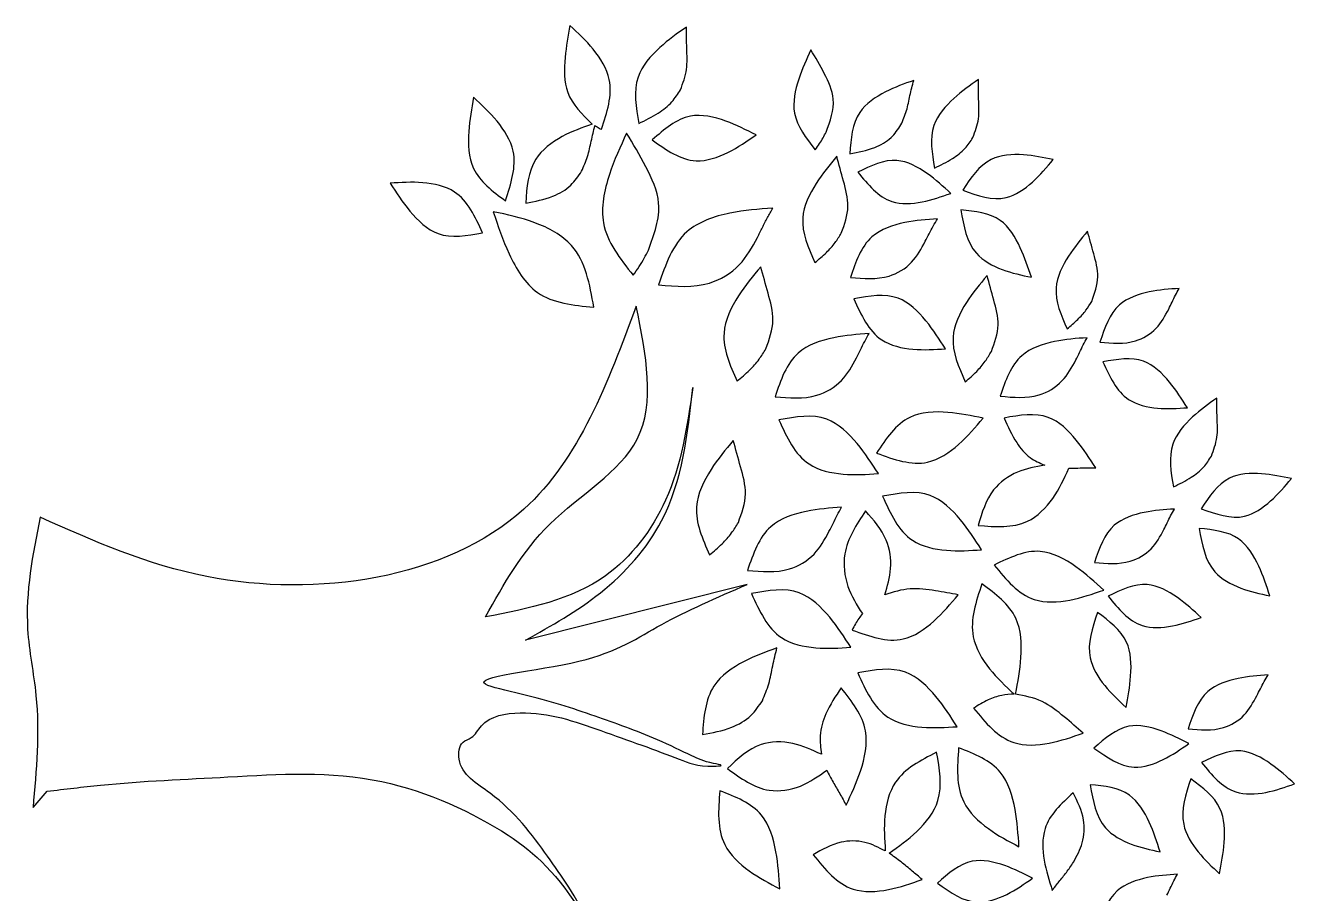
# Model space of a CAD drawing. Extents: x 1 to 437, y 7 to 187.
# Drawn here: x 65.13 to 83.07, y 44.03 to 56.3 of the extents above; entities that cross this region are included whole.
import ezdxf

# ---------------------------------------------------------------- set-up
doc = ezdxf.new("R2010")
doc.units = 0
doc.layers.add('Base', color=7, linetype='CONTINUOUS')

msp = doc.modelspace()

# ---------------------------------------------------------------- linework, layer by layer
at = {"layer": 'Base', "color": 3}
for p, q in [((74.388591, 55.389959), (74.388591, 55.389959)), ((77.504081, 54.894758), (77.504081, 54.894758)), ((75.456711, 54.75291), (75.456711, 54.75291)), ((76.44688, 54.792266), (76.446891, 54.79226)), ((78.520648, 54.715194), (78.520648, 54.715194)), ((79.655851, 54.406034), (79.655851, 54.406034)), ((72.992, 54.240987), (72.992, 54.240987)), ((71.915903, 53.823524), (71.915903, 53.823524)), ((78.208655, 53.927862), (78.208655, 53.927862)), ((71.592262, 53.368796), (71.592262, 53.368796)), ((75.476521, 53.305556), (75.476521, 53.305556)), ((76.66151, 53.36482), (76.66151, 53.36482)), ((73.93655, 53.125357), (73.936561, 53.125352)), ((77.847924, 53.250139), (77.84791, 53.250145)), ((79.346515, 52.74136), (79.346515, 52.74136)), ((80.199385, 52.401714), (80.199385, 52.401714)), ((73.16503, 52.318185), (73.16503, 52.318185)), ((81.28736, 52.292946), (81.28736, 52.292946)), ((75.595305, 51.729771), (75.595305, 51.729771)), ((78.132133, 51.731603), (78.132133, 51.731603)), ((78.781755, 51.692611), (78.781755, 51.692611)), ((76.875725, 51.601549), (76.875725, 51.601549)), ((79.975817, 51.57351), (79.975817, 51.57351)), ((78.665982, 50.751253), (78.665982, 50.751253)), ((81.551348, 50.898105), (81.551348, 50.898105)), ((81.889608, 50.213987), (81.889608, 50.213987)), ((80.255632, 50.047329), (80.255632, 50.047329)), ((77.184591, 49.966938), (77.184591, 49.966938)), ((83.020402, 49.897189), (83.020402, 49.897189)), ((75.206973, 49.275632), (75.206973, 49.275632)), ((76.487393, 49.14741), (76.487393, 49.14741)), ((81.218783, 49.175556), (81.218783, 49.175556)), ((78.641315, 48.891671), (78.641315, 48.891671)), ((78.314694, 48.255359), (78.31468, 48.255364)), ((80.369373, 48.321698), (80.369373, 48.321698)), ((82.715475, 48.240153), (82.715475, 48.240153)), ((81.744907, 47.934884), (81.744907, 47.934884)), ((76.796259, 47.512798), (76.796259, 47.512798)), ((82.531986, 46.8287), (82.531974, 46.828709)), ((75.54582, 46.758088), (75.54582, 46.758088)), ((80.684697, 46.662993), (80.684697, 46.662993)), ((78.297631, 46.391388), (78.297631, 46.391388)), ((80.07814, 46.300321), (80.07814, 46.300321)), ((81.570678, 46.151471), (81.570678, 46.151471)), ((83.065736, 45.583629), (83.065736, 45.583629)), ((76.72946, 45.280375), (76.72946, 45.280375)), ((79.171783, 44.695188), (79.171783, 44.695188)), ((79.940918, 44.475173), (79.940918, 44.475173)), ((81.166775, 44.622865), (81.166775, 44.622865)), ((82.005526, 44.311735), (82.005526, 44.311735)), ((77.804498, 44.231979), (77.804498, 44.231979)), ((79.362328, 44.24911), (79.362328, 44.24911)), ((75.79327, 44.09982), (75.79327, 44.09982))]:
    msp.add_line(p, q, dxfattribs=at)
at = {"layer": 'Base', "color": 7}
for p, q in [((65.342062, 49.350976), (65.342062, 49.350976)), ((75.329201, 48.400528), (72.199726, 47.61395)), ((65.242183, 45.248814), (65.441937, 45.478233))]:
    msp.add_line(p, q, dxfattribs=at)
at = {"layer": 'Base', "color": 3}
for points, knots in [([(72.827238, 56.301588), (72.800716, 56.152844), (72.74551, 55.843241), (72.736091, 55.303936), (73.001242, 55.045459), (73.142647, 54.907613)], [0, 0, 0, 0, 0.45798, 0.953268, 1.51924, 1.51924, 1.51924, 1.51924]), ([(73.272492, 54.832649), (73.351301, 55.071731), (73.483572, 55.472997), (73.172574, 55.978987), (72.941498, 56.194851), (72.827238, 56.301588)], [0, 0, 0, 0, 0.712131, 1.195215, 1.667719, 1.667719, 1.667719, 1.667719]), ([(74.473497, 56.27785), (74.345479, 56.187533), (74.077833, 55.998707), (73.691547, 55.551307), (73.760497, 55.143563), (73.79904, 54.915631)], [0, 0, 0, 0, 0.47447, 0.991969, 1.647954, 1.647954, 1.647954, 1.647954]), ([(74.388591, 55.389959), (74.424022, 55.485486), (74.494415, 55.67527), (74.474831, 55.979322), (74.473943, 56.17813), (74.473497, 56.27785)], [0, 0, 0, 0, 0.302107, 0.600202, 0.900201, 0.900201, 0.900201, 0.900201]), ([(76.23219, 55.954968), (76.170366, 55.821368), (76.041421, 55.542722), (75.928583, 55.007507), (76.163946, 54.709144), (76.293732, 54.544619)], [0, 0, 0, 0, 0.446117, 0.930449, 1.525838, 1.525838, 1.525838, 1.525838]), ([(76.446891, 54.79226), (76.503903, 54.948122), (76.606975, 55.229908), (76.426105, 55.627804), (76.296748, 55.846049), (76.23219, 55.954968)], [0, 0, 0, 0, 0.476481, 0.861438, 1.244963, 1.244963, 1.244963, 1.244963]), ([(77.684099, 55.524057), (77.550489, 55.476268), (77.271582, 55.37651), (76.826588, 55.074286), (76.796936, 54.698734), (76.780277, 54.487757)], [0, 0, 0, 0, 0.429779, 0.89715, 1.496304, 1.496304, 1.496304, 1.496304]), ([(77.504081, 54.894758), (77.532905, 54.96154), (77.590788, 55.095649), (77.628712, 55.312032), (77.665636, 55.453378), (77.684099, 55.524057)], [0, 0, 0, 0, 0.21743, 0.436634, 0.655875, 0.655875, 0.655875, 0.655875]), ([(78.597599, 55.536393), (78.480067, 55.453407), (78.234203, 55.279812), (77.879153, 54.869189), (77.942089, 54.494687), (77.977241, 54.285514)], [0, 0, 0, 0, 0.435737, 0.91151, 1.513459, 1.513459, 1.513459, 1.513459]), ([(78.520648, 54.715194), (78.553067, 54.803408), (78.617676, 54.979215), (78.598973, 55.260307), (78.598057, 55.444344), (78.597599, 55.536393)], [0, 0, 0, 0, 0.278699, 0.555432, 0.832345, 0.832345, 0.832345, 0.832345]), ([(71.466242, 55.284826), (71.437452, 55.126487), (71.377649, 54.797569), (71.404856, 54.204027), (71.734643, 53.958482), (71.915903, 53.823524)], [0, 0, 0, 0, 0.487882, 1.013478, 1.654909, 1.654909, 1.654909, 1.654909]), ([(71.915903, 53.823524), (71.994702, 54.06222), (72.126865, 54.462569), (71.811813, 54.964467), (71.580708, 55.178711), (71.466242, 55.284826)], [0, 0, 0, 0, 0.709999, 1.190838, 1.662726, 1.662726, 1.662726, 1.662726]), ([(73.79904, 54.915631), (73.893062, 54.96117), (74.061973, 55.042981), (74.267574, 55.203815), (74.350872, 55.331942), (74.388591, 55.389959)], [0, 0, 0, 0, 0.313344, 0.562923, 0.769456, 0.769456, 0.769456, 0.769456]), ([(73.142647, 54.907613), (72.999714, 54.856184), (72.702883, 54.749379), (72.24711, 54.408143), (72.218467, 54.01279), (72.202365, 53.790524)], [0, 0, 0, 0, 0.458931, 0.953066, 1.587599, 1.587599, 1.587599, 1.587599]), ([(72.992, 54.240987), (73.022121, 54.309186), (73.082633, 54.446191), (73.127057, 54.66709), (73.162903, 54.81271), (73.180837, 54.885566)], [0, 0, 0, 0, 0.222971, 0.44793, 0.673175, 0.673175, 0.673175, 0.673175]), ([(73.180837, 54.885566), (73.190534, 54.879486), (73.210242, 54.867129), (73.240943, 54.849717), (73.261913, 54.838372), (73.272492, 54.832649)], [0, 0, 0, 0, 0.034332, 0.069775, 0.105859, 0.105859, 0.105859, 0.105859]), ([(75.456711, 54.75291), (75.318581, 54.823766), (75.032521, 54.970505), (74.463657, 55.099555), (74.159816, 54.831955), (73.990536, 54.682865)], [0, 0, 0, 0, 0.471036, 0.975485, 1.610097, 1.610097, 1.610097, 1.610097]), ([(76.780277, 54.487757), (76.899702, 54.509954), (77.107836, 54.548639), (77.367986, 54.692514), (77.461455, 54.831414), (77.504081, 54.894758)], [0, 0, 0, 0, 0.363842, 0.634107, 0.860694, 0.860694, 0.860694, 0.860694]), ([(73.628877, 54.779648), (73.540884, 54.589307), (73.35749, 54.192599), (73.199768, 53.429561), (73.535981, 53.005167), (73.721666, 52.770782)], [0, 0, 0, 0, 0.635363, 1.324224, 2.173962, 2.173962, 2.173962, 2.173962]), ([(73.936561, 53.125352), (74.018038, 53.347466), (74.16518, 53.748589), (73.905664, 54.31439), (73.721103, 54.624623), (73.628877, 54.779648)], [0, 0, 0, 0, 0.678857, 1.225969, 1.772435, 1.772435, 1.772435, 1.772435]), ([(73.990536, 54.682865), (74.190025, 54.540882), (74.525252, 54.302289), (75.076592, 54.489624), (75.329938, 54.665102), (75.456711, 54.75291)], [0, 0, 0, 0, 0.685077, 1.151228, 1.61811, 1.61811, 1.61811, 1.61811]), ([(76.293732, 54.544619), (76.314034, 54.57328), (76.352965, 54.628237), (76.404245, 54.71088), (76.43304, 54.765848), (76.44688, 54.792266)], [0, 0, 0, 0, 0.105359, 0.202025, 0.291477, 0.291477, 0.291477, 0.291477]), ([(77.977241, 54.285514), (78.063532, 54.32699), (78.218391, 54.401424), (78.408964, 54.545618), (78.485854, 54.662364), (78.520648, 54.715194)], [0, 0, 0, 0, 0.28732, 0.515626, 0.704334, 0.704334, 0.704334, 0.704334]), ([(76.596336, 54.451381), (76.495556, 54.329026), (76.284897, 54.073269), (76.027466, 53.538089), (76.195429, 53.159234), (76.288813, 52.948599)], [0, 0, 0, 0, 0.479965, 1.003264, 1.658509, 1.658509, 1.658509, 1.658509]), ([(76.66151, 53.36482), (76.706884, 53.49073), (76.794312, 53.733332), (76.691079, 54.103877), (76.627921, 54.335533), (76.596336, 54.451381)], [0, 0, 0, 0, 0.39118, 0.753726, 1.116396, 1.116396, 1.116396, 1.116396]), ([(78.208655, 53.927862), (78.102475, 54.02465), (77.883183, 54.224547), (77.41223, 54.479421), (77.07939, 54.317587), (76.895091, 54.227977)], [0, 0, 0, 0, 0.436146, 0.900768, 1.477242, 1.477242, 1.477242, 1.477242]), ([(79.655851, 54.406034), (79.517571, 54.434124), (79.230232, 54.492494), (78.69741, 54.458349), (78.492372, 54.147501), (78.377311, 53.973062)], [0, 0, 0, 0, 0.427603, 0.888537, 1.477976, 1.477976, 1.477976, 1.477976]), ([(78.377311, 53.973062), (78.586914, 53.897897), (78.941645, 53.770686), (79.380065, 54.078239), (79.56372, 54.296528), (79.655851, 54.406034)], [0, 0, 0, 0, 0.622305, 1.053185, 1.486923, 1.486923, 1.486923, 1.486923]), ([(72.202365, 53.790524), (72.332795, 53.815104), (72.560566, 53.858027), (72.843416, 54.018887), (72.945468, 54.171432), (72.992, 54.240987)], [0, 0, 0, 0, 0.397296, 0.693801, 0.942304, 0.942304, 0.942304, 0.942304]), ([(76.895091, 54.227977), (77.038681, 54.052556), (77.278588, 53.759468), (77.811441, 53.788201), (78.076419, 53.881368), (78.208655, 53.927862)], [0, 0, 0, 0, 0.634713, 1.060463, 1.484589, 1.484589, 1.484589, 1.484589]), ([(71.592262, 53.368796), (71.488535, 53.595949), (71.315714, 53.974407), (70.745543, 54.101412), (70.439301, 54.081394), (70.287052, 54.071442)], [0, 0, 0, 0, 0.700647, 1.167347, 1.628757, 1.628757, 1.628757, 1.628757]), ([(70.287052, 54.071442), (70.373125, 53.938269), (70.550808, 53.663355), (70.975264, 53.258252), (71.373255, 53.329558), (71.592262, 53.368796)], [0, 0, 0, 0, 0.481397, 0.993762, 1.620698, 1.620698, 1.620698, 1.620698]), ([(73.16503, 52.318185), (73.107501, 52.642167), (73.01178, 53.181234), (72.335036, 53.542863), (71.940343, 53.626412), (71.744558, 53.667856)], [0, 0, 0, 0, 0.925731, 1.540301, 2.145226, 2.145226, 2.145226, 2.145226]), ([(71.744558, 53.667856), (71.810315, 53.468988), (71.946096, 53.058348), (72.346725, 52.399242), (72.875195, 52.346894), (73.16503, 52.318185)], [0, 0, 0, 0, 0.635808, 1.312872, 2.135201, 2.135201, 2.135201, 2.135201]), ([(75.694961, 53.719181), (75.493837, 53.7048), (75.074689, 53.674829), (74.351017, 53.426037), (74.178142, 52.91942), (74.080963, 52.634629)], [0, 0, 0, 0, 0.610861, 1.273054, 2.123206, 2.123206, 2.123206, 2.123206]), ([(75.476521, 53.305556), (75.5001, 53.352193), (75.547153, 53.445258), (75.616259, 53.585156), (75.668788, 53.674609), (75.694961, 53.719181)], [0, 0, 0, 0, 0.156789, 0.312879, 0.467891, 0.467891, 0.467891, 0.467891]), ([(79.346515, 52.74136), (79.300129, 52.881234), (79.204178, 53.170564), (78.923674, 53.635231), (78.552004, 53.673375), (78.348719, 53.694238)], [0, 0, 0, 0, 0.447384, 0.925414, 1.502523, 1.502523, 1.502523, 1.502523]), ([(78.348719, 53.694238), (78.389458, 53.467011), (78.45736, 53.088288), (78.93135, 52.830878), (79.209068, 52.770996), (79.346515, 52.74136)], [0, 0, 0, 0, 0.650386, 1.084008, 1.508897, 1.508897, 1.508897, 1.508897]), ([(78.021084, 53.567701), (77.86763, 53.556822), (77.547967, 53.534161), (76.995765, 53.344681), (76.864076, 52.958109), (76.790014, 52.740702)], [0, 0, 0, 0, 0.46607, 0.970875, 1.619639, 1.619639, 1.619639, 1.619639]), ([(77.84791, 53.250145), (77.866359, 53.285961), (77.903329, 53.357732), (77.959492, 53.464495), (78.000653, 53.533467), (78.021084, 53.567701)], [0, 0, 0, 0, 0.120873, 0.242213, 0.361793, 0.361793, 0.361793, 0.361793]), ([(74.080963, 52.634629), (74.325118, 52.612977), (74.737537, 52.576403), (75.247847, 52.88373), (75.401908, 53.167921), (75.476521, 53.305556)], [0, 0, 0, 0, 0.717692, 1.2123, 1.6768, 1.6768, 1.6768, 1.6768]), ([(76.288813, 52.948599), (76.344189, 52.995637), (76.446439, 53.082492), (76.57376, 53.221424), (76.633713, 53.319396), (76.66151, 53.36482)], [0, 0, 0, 0, 0.217957, 0.402451, 0.561931, 0.561931, 0.561931, 0.561931]), ([(80.140353, 53.393073), (80.047517, 53.28055), (79.853292, 53.045135), (79.613318, 52.554187), (79.766812, 52.205226), (79.851967, 52.011632)], [0, 0, 0, 0, 0.441816, 0.924343, 1.525589, 1.525589, 1.525589, 1.525589]), ([(80.199385, 52.401714), (80.241078, 52.516728), (80.321262, 52.737922), (80.226943, 53.076082), (80.169252, 53.287279), (80.140353, 53.393073)], [0, 0, 0, 0, 0.357482, 0.687513, 1.018766, 1.018766, 1.018766, 1.018766]), ([(73.721666, 52.770782), (73.75043, 52.811734), (73.805537, 52.890193), (73.876537, 53.009106), (73.917054, 53.087592), (73.93655, 53.125357)], [0, 0, 0, 0, 0.150097, 0.287561, 0.41505, 0.41505, 0.41505, 0.41505]), ([(76.790014, 52.740702), (76.97583, 52.723768), (77.288843, 52.695242), (77.675807, 52.929446), (77.791656, 53.1453), (77.847924, 53.250139)], [0, 0, 0, 0, 0.546016, 0.919783, 1.272755, 1.272755, 1.272755, 1.272755]), ([(75.522811, 52.891844), (75.414039, 52.759952), (75.186641, 52.484221), (74.907374, 51.907881), (75.088102, 51.499199), (75.188516, 51.272131)], [0, 0, 0, 0, 0.517703, 1.082306, 1.788213, 1.788213, 1.788213, 1.788213]), ([(75.595305, 51.729771), (75.644129, 51.86472), (75.738002, 52.12418), (75.625051, 52.520241), (75.55695, 52.767762), (75.522811, 52.891844)], [0, 0, 0, 0, 0.419153, 0.805886, 1.194633, 1.194633, 1.194633, 1.194633]), ([(78.71981, 52.767124), (78.61903, 52.644768), (78.408372, 52.389011), (78.15094, 51.853831), (78.318903, 51.474976), (78.412286, 51.264342)], [0, 0, 0, 0, 0.479966, 1.003265, 1.658509, 1.658509, 1.658509, 1.658509]), ([(78.781755, 51.692611), (78.82744, 51.817436), (78.91507, 52.056868), (78.813606, 52.423659), (78.751159, 52.65233), (78.71981, 52.767124)], [0, 0, 0, 0, 0.388349, 0.744913, 1.104349, 1.104349, 1.104349, 1.104349]), ([(81.435245, 52.584365), (81.295219, 52.574467), (81.003968, 52.553878), (80.501013, 52.378299), (80.382053, 52.025026), (80.314964, 51.825792)], [0, 0, 0, 0, 0.425164, 0.884331, 1.478216, 1.478216, 1.478216, 1.478216]), ([(81.28736, 52.292946), (81.303554, 52.325697), (81.335848, 52.391012), (81.381104, 52.490232), (81.417236, 52.553054), (81.435245, 52.584365)], [0, 0, 0, 0, 0.109617, 0.218604, 0.326906, 0.326906, 0.326906, 0.326906]), ([(78.132133, 51.731603), (78.047015, 51.864848), (77.871722, 52.139253), (77.453645, 52.547965), (77.057275, 52.476715), (76.838971, 52.437474)], [0, 0, 0, 0, 0.480287, 0.989105, 1.612905, 1.612905, 1.612905, 1.612905]), ([(76.838971, 52.437474), (76.941517, 52.210354), (77.111722, 51.83338), (77.677146, 51.701884), (77.980835, 51.72172), (78.132133, 51.731603)], [0, 0, 0, 0, 0.699579, 1.161163, 1.619437, 1.619437, 1.619437, 1.619437]), ([(79.851967, 52.011632), (79.903264, 52.055472), (79.998668, 52.137004), (80.116979, 52.267487), (80.173381, 52.359358), (80.199385, 52.401714)], [0, 0, 0, 0, 0.202402, 0.376428, 0.525297, 0.525297, 0.525297, 0.525297]), ([(80.314964, 51.825792), (80.485504, 51.810341), (80.77298, 51.784295), (81.128793, 51.998634), (81.235555, 52.196792), (81.28736, 52.292946)], [0, 0, 0, 0, 0.501264, 0.84497, 1.168963, 1.168963, 1.168963, 1.168963]), ([(77.054479, 51.946436), (76.888854, 51.93459), (76.543591, 51.909895), (75.947437, 51.705647), (75.804802, 51.288572), (75.724664, 51.054241)], [0, 0, 0, 0, 0.503068, 1.048705, 1.748369, 1.748369, 1.748369, 1.748369]), ([(76.875725, 51.601549), (76.895106, 51.640283), (76.933902, 51.71782), (76.98964, 51.834822), (77.032963, 51.909398), (77.054479, 51.946436)], [0, 0, 0, 0, 0.129946, 0.260128, 0.388573, 0.388573, 0.388573, 0.388573]), ([(80.136929, 51.887844), (79.983475, 51.876965), (79.663813, 51.854303), (79.111611, 51.664824), (78.979921, 51.278252), (78.905859, 51.060845)], [0, 0, 0, 0, 0.466068, 0.970874, 1.619639, 1.619639, 1.619639, 1.619639]), ([(79.975817, 51.57351), (79.99343, 51.608944), (80.028447, 51.679392), (80.078143, 51.786261), (80.117335, 51.853984), (80.136929, 51.887844)], [0, 0, 0, 0, 0.118719, 0.236031, 0.353332, 0.353332, 0.353332, 0.353332]), ([(75.188516, 51.272131), (75.248684, 51.323567), (75.360493, 51.419147), (75.498903, 51.572354), (75.564868, 51.68007), (75.595305, 51.729771)], [0, 0, 0, 0, 0.237426, 0.441196, 0.615761, 0.615761, 0.615761, 0.615761]), ([(78.412286, 51.264342), (78.467667, 51.312205), (78.570462, 51.401047), (78.694352, 51.546122), (78.754114, 51.646285), (78.781755, 51.692611)], [0, 0, 0, 0, 0.219425, 0.40729, 0.568945, 0.568945, 0.568945, 0.568945]), ([(75.724664, 51.054241), (75.925581, 51.036257), (76.264802, 51.005892), (76.686775, 51.255152), (76.814108, 51.488589), (76.875725, 51.601549)], [0, 0, 0, 0, 0.591177, 0.998126, 1.379688, 1.379688, 1.379688, 1.379688]), ([(78.905859, 51.060845), (79.092612, 51.044455), (79.408427, 51.016738), (79.799855, 51.250866), (79.918462, 51.468343), (79.975817, 51.57351)], [0, 0, 0, 0, 0.54917, 0.928698, 1.284089, 1.284089, 1.284089, 1.284089]), ([(81.551348, 50.898105), (81.472617, 51.020466), (81.310143, 51.272976), (80.923305, 51.647271), (80.558218, 51.582348), (80.357478, 51.546651)], [0, 0, 0, 0, 0.441873, 0.911871, 1.485945, 1.485945, 1.485945, 1.485945]), ([(80.357478, 51.546651), (80.45232, 51.338284), (80.610179, 50.991471), (81.131497, 50.871368), (81.411934, 50.889227), (81.551348, 50.898105)], [0, 0, 0, 0, 0.642921, 1.070099, 1.492403, 1.492403, 1.492403, 1.492403]), ([(81.966556, 51.035186), (81.849497, 50.9519), (81.60449, 50.777583), (81.254541, 50.36329), (81.318223, 49.989139), (81.353838, 49.779895)], [0, 0, 0, 0, 0.434869, 0.910191, 1.513309, 1.513309, 1.513309, 1.513309]), ([(81.889608, 50.213987), (81.922027, 50.302201), (81.986636, 50.478007), (81.967932, 50.759099), (81.967015, 50.943137), (81.966556, 51.035186)], [0, 0, 0, 0, 0.278699, 0.555432, 0.832345, 0.832345, 0.832345, 0.832345]), ([(77.184591, 49.966938), (77.091966, 50.110594), (76.900783, 50.407108), (76.444967, 50.845483), (76.016015, 50.768983), (75.78009, 50.726909)], [0, 0, 0, 0, 0.519017, 1.071277, 1.746268, 1.746268, 1.746268, 1.746268]), ([(78.665982, 50.751253), (78.503185, 50.785159), (78.165081, 50.855575), (77.536983, 50.826257), (77.294364, 50.461276), (77.158537, 50.256947)], [0, 0, 0, 0, 0.50435, 1.047456, 1.738219, 1.738219, 1.738219, 1.738219]), ([(77.158537, 50.256947), (77.404643, 50.167892), (77.82024, 50.017505), (78.340928, 50.368459), (78.557425, 50.623413), (78.665982, 50.751253)], [0, 0, 0, 0, 0.733173, 1.238102, 1.74592, 1.74592, 1.74592, 1.74592]), ([(80.255632, 50.047329), (80.170514, 50.180574), (79.99522, 50.454979), (79.577144, 50.863692), (79.180774, 50.792442), (78.96247, 50.7532)], [0, 0, 0, 0, 0.480288, 0.989107, 1.612905, 1.612905, 1.612905, 1.612905]), ([(78.96247, 50.7532), (79.015049, 50.634104), (79.105886, 50.428349), (79.30492, 50.188331), (79.463697, 50.118124), (79.534907, 50.086637)], [0, 0, 0, 0, 0.390641, 0.674883, 0.906027, 0.906027, 0.906027, 0.906027]), ([(75.78009, 50.726909), (75.891688, 50.482115), (76.077527, 50.074469), (76.690908, 49.935169), (77.020665, 49.956389), (77.184591, 49.966938)], [0, 0, 0, 0, 0.755243, 1.257675, 1.754334, 1.754334, 1.754334, 1.754334]), ([(75.134478, 50.437704), (75.025707, 50.305813), (74.798309, 50.030081), (74.519042, 49.453742), (74.69977, 49.045059), (74.800183, 48.817991)], [0, 0, 0, 0, 0.517703, 1.082306, 1.788213, 1.788213, 1.788213, 1.788213]), ([(75.206973, 49.275632), (75.255797, 49.41058), (75.34967, 49.670041), (75.236719, 50.066101), (75.168617, 50.313622), (75.134478, 50.437704)], [0, 0, 0, 0, 0.419153, 0.805886, 1.194633, 1.194633, 1.194633, 1.194633]), ([(81.353838, 49.779895), (81.439702, 49.821498), (81.593636, 49.896082), (81.780122, 50.043907), (81.855431, 50.160894), (81.889608, 50.213987)], [0, 0, 0, 0, 0.28611, 0.512925, 0.701396, 0.701396, 0.701396, 0.701396]), ([(79.534907, 50.086637), (79.403913, 50.063902), (79.134034, 50.017063), (78.742514, 49.732278), (78.648127, 49.414259), (78.594709, 49.234278)], [0, 0, 0, 0, 0.396725, 0.817344, 1.36577, 1.36577, 1.36577, 1.36577]), ([(78.594709, 49.234278), (78.839963, 49.215447), (79.255054, 49.183575), (79.675668, 49.605664), (79.809278, 49.896953), (79.876018, 50.042455)], [0, 0, 0, 0, 0.697635, 1.180748, 1.662911, 1.662911, 1.662911, 1.662911]), ([(79.876018, 50.042455), (79.918461, 50.043532), (80.002888, 50.045675), (80.129407, 50.05125), (80.213517, 50.048643), (80.255632, 50.047337)], [0, 0, 0, 0, 0.12738, 0.253381, 0.379739, 0.379739, 0.379739, 0.379739]), ([(83.020402, 49.897189), (82.882568, 49.925808), (82.596716, 49.98516), (82.065159, 49.955976), (81.860956, 49.645968), (81.746268, 49.471855)], [0, 0, 0, 0, 0.426788, 0.885107, 1.472315, 1.472315, 1.472315, 1.472315]), ([(81.746268, 49.471855), (81.955279, 49.396073), (82.307949, 49.268204), (82.746271, 49.571305), (82.928719, 49.788197), (83.020402, 49.897189)], [0, 0, 0, 0, 0.621518, 1.048704, 1.480213, 1.480213, 1.480213, 1.480213]), ([(78.641315, 48.891671), (78.549367, 49.034937), (78.359936, 49.330094), (77.906643, 49.767099), (77.479746, 49.689823), (77.244454, 49.647231)], [0, 0, 0, 0, 0.516941, 1.065002, 1.738033, 1.738033, 1.738033, 1.738033]), ([(76.666144, 49.492294), (76.50052, 49.480447), (76.155258, 49.455752), (75.559104, 49.251505), (75.416468, 48.834432), (75.336329, 48.600102)], [0, 0, 0, 0, 0.503066, 1.048703, 1.748366, 1.748366, 1.748366, 1.748366]), ([(76.487393, 49.14741), (76.506773, 49.186143), (76.54557, 49.263679), (76.601307, 49.38068), (76.644628, 49.455256), (76.666144, 49.492294)], [0, 0, 0, 0, 0.129945, 0.260126, 0.388569, 0.388569, 0.388569, 0.388569]), ([(77.244454, 49.647231), (77.355272, 49.402636), (77.539407, 48.996217), (78.150405, 48.858814), (78.478075, 48.880745), (78.641315, 48.891671)], [0, 0, 0, 0, 0.753182, 1.251483, 1.746178, 1.746178, 1.746178, 1.746178]), ([(77.002869, 49.440461), (76.875009, 49.246144), (76.660134, 48.919585), (76.721569, 48.36639), (76.8814, 48.112577), (76.959212, 47.989012)], [0, 0, 0, 0, 0.675139, 1.134605, 1.5705, 1.5705, 1.5705, 1.5705]), ([(77.275444, 48.254523), (77.311843, 48.377158), (77.386776, 48.629626), (77.321654, 49.078965), (77.116828, 49.311234), (77.002869, 49.440461)], [0, 0, 0, 0, 0.381737, 0.78588, 1.292726, 1.292726, 1.292726, 1.292726]), ([(81.366668, 49.466975), (81.226086, 49.457302), (80.9335, 49.43717), (80.427052, 49.265945), (80.306545, 48.911958), (80.23875, 48.71281)], [0, 0, 0, 0, 0.427001, 0.888695, 1.482507, 1.482507, 1.482507, 1.482507]), ([(81.218783, 49.175556), (81.234977, 49.208307), (81.26727, 49.273622), (81.312526, 49.372841), (81.348658, 49.435663), (81.366668, 49.466975)], [0, 0, 0, 0, 0.109616, 0.218603, 0.326906, 0.326906, 0.326906, 0.326906]), ([(74.800183, 48.817991), (74.860352, 48.869427), (74.972161, 48.965008), (75.110571, 49.118214), (75.176536, 49.225931), (75.206973, 49.275632)], [0, 0, 0, 0, 0.237426, 0.441196, 0.615761, 0.615761, 0.615761, 0.615761]), ([(75.336329, 48.600102), (75.537246, 48.582117), (75.876467, 48.551752), (76.298442, 48.801011), (76.425776, 49.034448), (76.487393, 49.14741)], [0, 0, 0, 0, 0.591177, 0.998127, 1.379691, 1.379691, 1.379691, 1.379691]), ([(80.23875, 48.71281), (80.409667, 48.697352), (80.698021, 48.671274), (81.057903, 48.881331), (81.166323, 49.079614), (81.218783, 49.175556)], [0, 0, 0, 0, 0.503206, 0.848961, 1.173095, 1.173095, 1.173095, 1.173095]), ([(82.715475, 48.240153), (82.669089, 48.380027), (82.573139, 48.669356), (82.292635, 49.134023), (81.920964, 49.172167), (81.717679, 49.193031)], [0, 0, 0, 0, 0.447384, 0.925412, 1.502523, 1.502523, 1.502523, 1.502523]), ([(81.717679, 49.193031), (81.758418, 48.965803), (81.82632, 48.587079), (82.30031, 48.32967), (82.578029, 48.269789), (82.715475, 48.240153)], [0, 0, 0, 0, 0.650387, 1.084009, 1.508898, 1.508898, 1.508898, 1.508898]), ([(80.369373, 48.321698), (80.244259, 48.435515), (79.985636, 48.670788), (79.43096, 48.970568), (79.03885, 48.780501), (78.821946, 48.675362)], [0, 0, 0, 0, 0.513435, 1.061323, 1.739604, 1.739604, 1.739604, 1.739604]), ([(78.821946, 48.675362), (78.991041, 48.469247), (79.273851, 48.124521), (79.901266, 48.157732), (80.213641, 48.267149), (80.369373, 48.321698)], [0, 0, 0, 0, 0.746753, 1.248935, 1.748201, 1.748201, 1.748201, 1.748201]), ([(76.796259, 47.512798), (76.703634, 47.656455), (76.51245, 47.952968), (76.056634, 48.391343), (75.627683, 48.314844), (75.391758, 48.272769)], [0, 0, 0, 0, 0.519018, 1.071277, 1.746268, 1.746268, 1.746268, 1.746268]), ([(75.391758, 48.272769), (75.503356, 48.027975), (75.689194, 47.62033), (76.302576, 47.48103), (76.632333, 47.50225), (76.796259, 47.512798)], [0, 0, 0, 0, 0.755243, 1.257675, 1.754334, 1.754334, 1.754334, 1.754334]), ([(76.814883, 47.756641), (77.060622, 47.667615), (77.475381, 47.517356), (77.991808, 47.872399), (78.206746, 48.127327), (78.314694, 48.255359)], [0, 0, 0, 0, 0.731027, 1.233834, 1.741138, 1.741138, 1.741138, 1.741138]), ([(78.31468, 48.255364), (78.207298, 48.274569), (77.982912, 48.3147), (77.628098, 48.366461), (77.394155, 48.2922), (77.275444, 48.254518)], [0, 0, 0, 0, 0.328452, 0.686336, 1.055019, 1.055019, 1.055019, 1.055019]), ([(78.647919, 48.409218), (78.563553, 48.156606), (78.422347, 47.733804), (78.736786, 47.190812), (78.982336, 46.964563), (79.103722, 46.852717)], [0, 0, 0, 0, 0.755934, 1.265226, 1.763132, 1.763132, 1.763132, 1.763132]), ([(79.123407, 46.851535), (79.155109, 47.021019), (79.220735, 47.371875), (79.191906, 48.004886), (78.840826, 48.265835), (78.647919, 48.409218)], [0, 0, 0, 0, 0.522684, 1.082025, 1.764193, 1.764193, 1.764193, 1.764193]), ([(81.744907, 47.934884), (81.638728, 48.031672), (81.419435, 48.231568), (80.948482, 48.486443), (80.615641, 48.324611), (80.431341, 48.235002)], [0, 0, 0, 0, 0.436144, 0.900769, 1.477243, 1.477243, 1.477243, 1.477243]), ([(80.431341, 48.235002), (80.574931, 48.059581), (80.814839, 47.766491), (81.347694, 47.795223), (81.612672, 47.88839), (81.744907, 47.934884)], [0, 0, 0, 0, 0.634715, 1.060467, 1.484592, 1.484592, 1.484592, 1.484592]), ([(76.959212, 47.989012), (76.942188, 47.966077), (76.907236, 47.918988), (76.858625, 47.841517), (76.829863, 47.785708), (76.814883, 47.756641)], [0, 0, 0, 0, 0.085667, 0.175895, 0.273964, 0.273964, 0.273964, 0.273964]), ([(80.279364, 48.007046), (80.206854, 47.78814), (80.085316, 47.421223), (80.368874, 46.957812), (80.58014, 46.760597), (80.684697, 46.662993)], [0, 0, 0, 0, 0.652347, 1.093431, 1.525619, 1.525619, 1.525619, 1.525619]), ([(80.684697, 46.662993), (80.711515, 46.808482), (80.767231, 47.110749), (80.747537, 47.656433), (80.445219, 47.882837), (80.279364, 48.007046)], [0, 0, 0, 0, 0.448673, 0.932167, 1.519803, 1.519803, 1.519803, 1.519803]), ([(75.752613, 47.50432), (75.596152, 47.447707), (75.269412, 47.32948), (74.75184, 46.968373), (74.718139, 46.527507), (74.699176, 46.279434)], [0, 0, 0, 0, 0.503655, 1.051794, 1.757111, 1.757111, 1.757111, 1.757111]), ([(75.54582, 46.758088), (75.579416, 46.837138), (75.647075, 46.996338), (75.688203, 47.25309), (75.731177, 47.420709), (75.752613, 47.50432)], [0, 0, 0, 0, 0.25669, 0.51695, 0.775986, 0.775986, 0.775986, 0.775986]), ([(78.297631, 46.391388), (78.205005, 46.535043), (78.013821, 46.831555), (77.558005, 47.26993), (77.129052, 47.193431), (76.893126, 47.151356)], [0, 0, 0, 0, 0.519015, 1.071274, 1.746268, 1.746268, 1.746268, 1.746268]), ([(76.893126, 47.151356), (77.004725, 46.906563), (77.190566, 46.498918), (77.803948, 46.359618), (78.133705, 46.380839), (78.297631, 46.391388)], [0, 0, 0, 0, 0.755244, 1.257676, 1.754334, 1.754334, 1.754334, 1.754334]), ([(82.691918, 47.123349), (82.550885, 47.113094), (82.256726, 47.091705), (81.749387, 46.9164), (81.627858, 46.561122), (81.559589, 46.361546)], [0, 0, 0, 0, 0.428359, 0.893451, 1.489601, 1.489601, 1.489601, 1.489601]), ([(82.531974, 46.828709), (82.549006, 46.86184), (82.583257, 46.928467), (82.634966, 47.027605), (82.673072, 47.091665), (82.691918, 47.123349)], [0, 0, 0, 0, 0.111765, 0.22476, 0.335333, 0.335333, 0.335333, 0.335333]), ([(76.659181, 46.940178), (76.580603, 46.821699), (76.443165, 46.614471), (76.343866, 46.282755), (76.369783, 46.088545), (76.381514, 46.000635)], [0, 0, 0, 0, 0.425891, 0.744915, 1.008748, 1.008748, 1.008748, 1.008748]), ([(76.72946, 45.280375), (76.802231, 45.437586), (76.954071, 45.765616), (77.088079, 46.395186), (76.81154, 46.746578), (76.659181, 46.940178)], [0, 0, 0, 0, 0.525025, 1.095497, 1.795419, 1.795419, 1.795419, 1.795419]), ([(79.103722, 46.852717), (79.044394, 46.848853), (78.917844, 46.84061), (78.722005, 46.771345), (78.597718, 46.695094), (78.530712, 46.653985)], [0, 0, 0, 0, 0.177756, 0.379159, 0.614755, 0.614755, 0.614755, 0.614755]), ([(80.07814, 46.300321), (79.990151, 46.376784), (79.806334, 46.536525), (79.508352, 46.776359), (79.252355, 46.826353), (79.123407, 46.851535)], [0, 0, 0, 0, 0.351194, 0.733683, 1.121887, 1.121887, 1.121887, 1.121887]), ([(81.559589, 46.361546), (81.73013, 46.346096), (82.017606, 46.320052), (82.373419, 46.53439), (82.480181, 46.732547), (82.531986, 46.8287)], [0, 0, 0, 0, 0.501266, 0.844971, 1.168961, 1.168961, 1.168961, 1.168961]), ([(74.699176, 46.279434), (74.839235, 46.305449), (75.083075, 46.350742), (75.387137, 46.520681), (75.49607, 46.683656), (75.54582, 46.758088)], [0, 0, 0, 0, 0.426583, 0.742673, 1.008391, 1.008391, 1.008391, 1.008391]), ([(78.530712, 46.653985), (78.699808, 46.44787), (78.982617, 46.103146), (79.610032, 46.136356), (79.922406, 46.245772), (80.07814, 46.300321)], [0, 0, 0, 0, 0.746753, 1.248932, 1.748199, 1.748199, 1.748199, 1.748199]), ([(81.570678, 46.151471), (81.444481, 46.216588), (81.183505, 46.351251), (80.663772, 46.471285), (80.386228, 46.226267), (80.231432, 46.089611)], [0, 0, 0, 0, 0.43095, 0.89121, 1.471643, 1.471643, 1.471643, 1.471643]), ([(76.381514, 46.000635), (76.249894, 46.061298), (75.982401, 46.184584), (75.458073, 46.185825), (75.199683, 45.939163), (75.053687, 45.799794)], [0, 0, 0, 0, 0.434176, 0.88238, 1.46458, 1.46458, 1.46458, 1.46458]), ([(78.319277, 46.093743), (78.299878, 45.822623), (78.267492, 45.369993), (78.726767, 44.929521), (79.024555, 44.772714), (79.171783, 44.695188)], [0, 0, 0, 0, 0.767845, 1.281904, 1.784587, 1.784587, 1.784587, 1.784587]), ([(79.171783, 44.695188), (79.159854, 44.868824), (79.135134, 45.22865), (78.954422, 45.843029), (78.543784, 46.005122), (78.319277, 46.093743)], [0, 0, 0, 0, 0.528177, 1.094541, 1.777679, 1.777679, 1.777679, 1.777679]), ([(80.231432, 46.089611), (80.413827, 45.959198), (80.719741, 45.74047), (81.22384, 45.910744), (81.454895, 46.07111), (81.570678, 46.151471)], [0, 0, 0, 0, 0.62722, 1.051974, 1.478613, 1.478613, 1.478613, 1.478613]), ([(78.007221, 46.029495), (77.782257, 45.914575), (77.400812, 45.71972), (77.249538, 45.127768), (77.272137, 44.79864), (77.283395, 44.634679)], [0, 0, 0, 0, 0.717722, 1.216952, 1.712531, 1.712531, 1.712531, 1.712531]), ([(77.336859, 44.60381), (77.471064, 44.698357), (77.749228, 44.894321), (78.125244, 45.376428), (78.049655, 45.794693), (78.007221, 46.029495)], [0, 0, 0, 0, 0.495839, 1.027711, 1.708415, 1.708415, 1.708415, 1.708415]), ([(83.065736, 45.583629), (82.959556, 45.680417), (82.740263, 45.880312), (82.26931, 46.135187), (81.936469, 45.973354), (81.752169, 45.883744)], [0, 0, 0, 0, 0.436145, 0.900768, 1.477244, 1.477244, 1.477244, 1.477244]), ([(75.053687, 45.799794), (75.240467, 45.662926), (75.551966, 45.434667), (76.097538, 45.519969), (76.336631, 45.690571), (76.454897, 45.774958)], [0, 0, 0, 0, 0.664218, 1.107732, 1.541848, 1.541848, 1.541848, 1.541848]), ([(76.454897, 45.774958), (76.484, 45.719398), (76.542514, 45.607689), (76.642112, 45.447376), (76.700475, 45.335793), (76.72946, 45.280375)], [0, 0, 0, 0, 0.188109, 0.378205, 0.565768, 0.565768, 0.565768, 0.565768]), ([(81.752169, 45.883744), (81.89576, 45.708324), (82.135668, 45.415236), (82.668522, 45.443968), (82.9335, 45.537135), (83.065736, 45.583629)], [0, 0, 0, 0, 0.634713, 1.060465, 1.48459, 1.48459, 1.48459, 1.48459]), ([(81.166775, 44.622865), (81.121023, 44.762303), (81.026588, 45.050106), (80.749388, 45.513843), (80.379386, 45.55098), (80.176616, 45.571332)], [0, 0, 0, 0, 0.445617, 0.919761, 1.494664, 1.494664, 1.494664, 1.494664]), ([(80.176616, 45.571332), (80.216573, 45.344478), (80.282982, 44.967452), (80.754185, 44.710947), (81.029968, 44.652071), (81.166775, 44.622865)], [0, 0, 0, 0, 0.64864, 1.078021, 1.500701, 1.500701, 1.500701, 1.500701]), ([(81.600192, 45.65579), (81.527682, 45.436884), (81.406144, 45.069966), (81.689702, 44.606554), (81.900969, 44.409338), (82.005526, 44.311735)], [0, 0, 0, 0, 0.652349, 1.093434, 1.525621, 1.525621, 1.525621, 1.525621]), ([(82.005526, 44.311735), (82.032343, 44.457223), (82.08806, 44.759491), (82.068367, 45.305176), (81.766048, 45.531581), (81.600192, 45.65579)], [0, 0, 0, 0, 0.448673, 0.932168, 1.519806, 1.519806, 1.519806, 1.519806]), ([(74.943993, 45.486327), (74.923975, 45.215967), (74.890639, 44.765731), (75.350277, 44.33065), (75.646424, 44.176337), (75.79327, 44.09982)], [0, 0, 0, 0, 0.764657, 1.273401, 1.773781, 1.773781, 1.773781, 1.773781]), ([(75.79327, 44.09982), (75.7817, 44.272439), (75.757779, 44.62932), (75.576998, 45.239476), (75.168215, 45.398888), (74.943993, 45.486327)], [0, 0, 0, 0, 0.524984, 1.085383, 1.766214, 1.766214, 1.766214, 1.766214]), ([(79.936529, 45.45535), (79.769374, 45.301923), (79.486064, 45.04188), (79.509717, 44.497572), (79.597082, 44.217518), (79.640506, 44.07832)], [0, 0, 0, 0, 0.642044, 1.088193, 1.529092, 1.529092, 1.529092, 1.529092]), ([(79.940918, 44.475173), (79.988796, 44.564305), (80.088227, 44.74941), (80.11105, 45.110472), (79.998961, 45.331993), (79.936543, 45.45535)], [0, 0, 0, 0, 0.301728, 0.626613, 1.034882, 1.034882, 1.034882, 1.034882]), ([(77.283395, 44.634679), (77.189281, 44.683045), (76.994685, 44.783049), (76.615611, 44.783065), (76.390922, 44.65383), (76.264708, 44.581235)], [0, 0, 0, 0, 0.314669, 0.650634, 1.081243, 1.081243, 1.081243, 1.081243]), ([(76.264708, 44.581235), (76.433121, 44.375178), (76.714293, 44.03116), (77.339147, 44.067334), (77.649462, 44.177126), (77.804498, 44.231979)], [0, 0, 0, 0, 0.744506, 1.242978, 1.740672, 1.740672, 1.740672, 1.740672]), ([(77.804498, 44.231979), (77.756945, 44.271768), (77.657748, 44.354768), (77.506208, 44.484359), (77.394, 44.563505), (77.336859, 44.60381)], [0, 0, 0, 0, 0.186035, 0.388076, 0.597732, 0.597732, 0.597732, 0.597732]), ([(79.362328, 44.24911), (79.235725, 44.313752), (78.973505, 44.447639), (78.45168, 44.562194), (78.173708, 44.316593), (78.018674, 44.179613)], [0, 0, 0, 0, 0.431163, 0.893026, 1.475474, 1.475474, 1.475474, 1.475474]), ([(79.640506, 44.07832), (79.672222, 44.119028), (79.738298, 44.203839), (79.845023, 44.331195), (79.90848, 44.426471), (79.940918, 44.475173)], [0, 0, 0, 0, 0.154828, 0.322568, 0.49797, 0.49797, 0.49797, 0.49797]), ([(81.412599, 44.307812), (81.271567, 44.297557), (80.977408, 44.276167), (80.47007, 44.100863), (80.348541, 43.745586), (80.280273, 43.54601)], [0, 0, 0, 0, 0.428359, 0.893449, 1.489598, 1.489598, 1.489598, 1.489598]), ([(81.260307, 44.008753), (81.276867, 44.042171), (81.310183, 44.109403), (81.357045, 44.211109), (81.394227, 44.275832), (81.412599, 44.307812)], [0, 0, 0, 0, 0.111898, 0.22512, 0.335709, 0.335709, 0.335709, 0.335709]), ([(78.018674, 44.179613), (78.20169, 44.049642), (78.50948, 43.831062), (79.014016, 44.006836), (79.246142, 44.168295), (79.362328, 44.24911)], [0, 0, 0, 0, 0.627401, 1.055146, 1.483802, 1.483802, 1.483802, 1.483802])]:
    msp.add_open_spline(points, degree=3, knots=knots, dxfattribs=at)
at = {"layer": 'Base', "color": 7}
for points, knots in [([(73.764462, 52.333419), (73.362667, 51.254425), (72.399243, 48.667208), (68.239194, 48.06258), (66.098249, 49.014689), (65.342062, 49.350976)], [0, 0, 0, 0, 3.27655, 7.856523, 10.357552, 10.357552, 10.357552, 10.357552]), ([(71.633757, 47.941691), (71.89324, 48.405689), (72.432691, 49.370319), (74.164525, 50.335921), (73.901659, 51.648398), (73.764462, 52.333419)], [0, 0, 0, 0, 1.595881, 3.317758, 5.197611, 5.197611, 5.197611, 5.197611]), ([(74.563475, 51.186324), (74.484139, 50.640506), (74.338956, 49.641673), (73.311888, 48.270441), (72.241832, 48.060815), (71.633757, 47.941691)], [0, 0, 0, 0, 1.641785, 3.004422, 4.797973, 4.797973, 4.797973, 4.797973]), ([(72.199726, 47.61395), (72.56413, 47.816952), (73.318478, 48.237184), (74.368324, 49.413108), (74.490974, 50.52755), (74.563475, 51.186324)], [0, 0, 0, 0, 1.25071, 2.589077, 4.523992, 4.523992, 4.523992, 4.523992]), ([(65.342062, 49.350976), (65.238084, 48.822765), (65.072635, 47.98228), (65.363958, 46.62252), (65.289128, 45.778386), (65.242183, 45.248814)], [0, 0, 0, 0, 1.592803, 2.534448, 4.11972, 4.11972, 4.11972, 4.11972]), ([(65.441937, 45.478233), (65.692426, 45.509017), (66.54062, 45.613258), (68.119741, 45.679131), (70.086141, 45.814009), (72.002404, 44.928703), (72.762758, 44.207982), (73.561665, 42.792328), (72.968828, 43.8988), (72.545244, 44.529945), (71.909144, 45.376855), (71.217931, 45.747899), (71.264018, 46.175343), (71.472943, 46.23444), (71.62052, 46.533108), (72.360964, 46.656762), (73.242507, 46.343399), (74.222949, 45.99677), (74.64928, 45.818495), (75.020052, 45.840977), (74.734979, 45.891589), (74.512208, 45.997113), (73.931373, 46.276122), (73.116387, 46.56516), (72.418047, 46.800922), (71.101479, 47.073592), (73.220572, 47.242212), (74.068477, 47.853345), (74.903638, 48.215824), (75.329201, 48.400528)], [0, 0, 0, 0, 0.756962, 2.56319, 4.736697, 6.674564, 8.263428, 8.96789, 9.505718, 10.687117, 11.889526, 12.540488, 12.787433, 12.92059, 13.137295, 13.716579, 14.884496, 16.062088, 16.556549, 16.664379, 16.775227, 17.100707, 17.634799, 18.577936, 19.668271, 20.191228, 21.551374, 22.831686, 24.161903, 24.161903, 24.161903, 24.161903])]:
    msp.add_open_spline(points, degree=3, knots=knots, dxfattribs=at)

doc.saveas('drawing.dxf')
